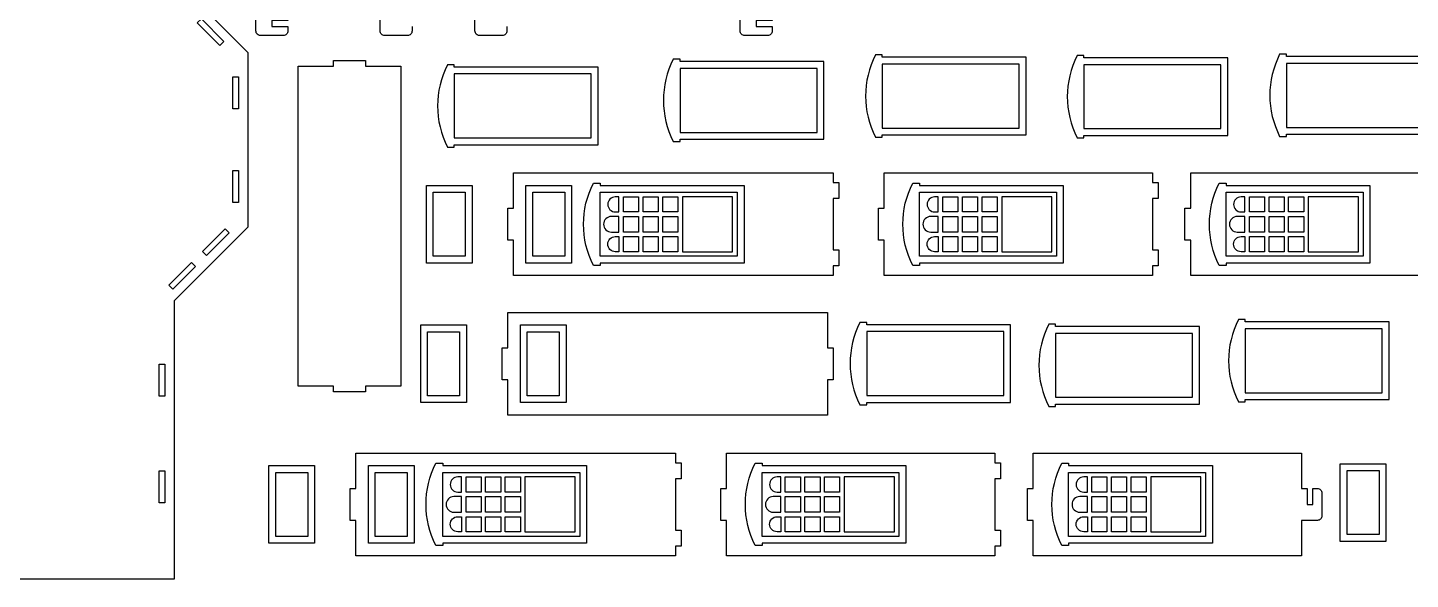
# Model space of a CAD drawing. Extents: x -1025 to 1051, y -1223 to 592.
# Drawn here: x -503 to 224, y -1223 to -933 of the extents above; entities that cross this region are included whole.
import ezdxf

# ---------------------------------------------------------------- set-up
doc = ezdxf.new("R2010")
doc.units = 0
doc.header["$MEASUREMENT"] = 0
doc.layers.add('LAYER1', color=18, linetype='CONTINUOUS')

msp = doc.modelspace()

# ---------------------------------------------------------------- linework, layer by layer
at = {"layer": 'LAYER1'}
for points in [[(-366.38, -929.17), (-374.78, -929.17), (-374.78, -932.17), (-366.38, -932.17), (-366.38, -934.57, -0.414214), (-368.78, -936.97), (-380.78, -936.97, -0.414214), (-383.18, -934.57), (-383.18, -926.17), (-388.28, -926.17), (-388.28, -622.58), (-378.94, -627.97), (-377.44, -625.37), (-369.12, -630.17), (-370.62, -632.77), (-361.28, -638.17), (-361.28, -926.17), (-366.38, -926.17)], [(-106.73, -622.58), (-106.73, -926.17), (-111.83, -926.17), (-111.83, -929.17), (-120.23, -929.17), (-120.23, -932.17), (-111.83, -932.17), (-111.83, -934.57, -0.414214), (-114.23, -936.97), (-126.23, -936.97, -0.414214), (-128.63, -934.57), (-128.63, -926.17), (-133.73, -926.17), (-133.73, -638.17), (-124.38, -632.77), (-125.88, -630.17), (-117.57, -625.37), (-116.07, -627.97)], [(-160.21, -991.47), (-84.61, -991.47), (-84.61, -950.67), (-160.21, -950.67), (-160.21, -949.47), (-163.81, -949.47, 0.238913), (-163.81, -992.67), (-160.21, -992.67)], [(-53.97, -989.19), (21.63, -989.19), (21.63, -948.39), (-53.97, -948.39), (-53.97, -947.19), (-57.57, -947.19, 0.238913), (-57.57, -990.39), (-53.97, -990.39)], [(52.08, -989.5), (127.68, -989.5), (127.68, -948.7), (52.08, -948.7), (52.08, -947.5), (48.48, -947.5, 0.238913), (48.48, -990.7), (52.08, -990.7)], [(158.55, -988.82), (234.15, -988.82), (234.15, -948.02), (158.55, -948.02), (158.55, -946.82), (154.95, -946.82, 0.238913), (154.95, -990.02), (158.55, -990.02)], [(-278.96, -994.35), (-203.36, -994.35), (-203.36, -953.55), (-278.96, -953.55), (-278.96, -952.35), (-282.56, -952.35, 0.238913), (-282.56, -995.55), (-278.96, -995.55)], [(108.18, -1027.74), (108.18, -1009.16), (249.18, -1009.16), (249.18, -1027.74), (252.18, -1027.74), (252.18, -1036.14), (255.18, -1036.14), (255.18, -1027.74), (257.58, -1027.74, -0.414214), (259.98, -1030.14), (259.98, -1042.14, -0.414214), (257.58, -1044.54), (249.18, -1044.54), (249.18, -1063.13), (108.18, -1063.13), (108.18, -1044.54), (105.18, -1044.54), (105.18, -1027.74)], [(-202.23, -1015.74), (-126.63, -1015.74), (-126.63, -1056.54), (-202.23, -1056.54), (-202.23, -1057.74), (-205.83, -1057.74, -0.238913), (-205.83, -1014.54), (-202.23, -1014.54)], [(-34.37, -1015.74), (41.23, -1015.74), (41.23, -1056.54), (-34.37, -1056.54), (-34.37, -1057.74), (-37.97, -1057.74, -0.238913), (-37.97, -1014.54), (-34.37, -1014.54)], [(126.78, -1015.74), (202.38, -1015.74), (202.38, -1056.54), (126.78, -1056.54), (126.78, -1057.74), (123.18, -1057.74, -0.238913), (123.18, -1014.54), (126.78, -1014.54)], [(-194.29, -1029.66), (-192.37, -1029.66), (-192.37, -1021.74), (-194.29, -1021.74, 1)], [(-26.43, -1029.66), (-24.51, -1029.66), (-24.51, -1021.74), (-26.43, -1021.74, 1)], [(134.72, -1029.66), (136.64, -1029.66), (136.64, -1021.74), (134.72, -1021.74, 1)], [(-192.37, -1032.06), (-196.35, -1032.06, 1), (-196.35, -1040.22), (-192.37, -1040.22)], [(-24.51, -1032.06), (-28.49, -1032.06, 1), (-28.49, -1040.22), (-24.51, -1040.22)], [(136.64, -1032.06), (132.66, -1032.06, 1), (132.66, -1040.22), (136.64, -1040.22)], [(-194.29, -1042.62), (-192.37, -1042.62), (-192.37, -1050.54), (-194.29, -1050.54, -1)], [(-26.43, -1042.62), (-24.51, -1042.62), (-24.51, -1050.54), (-26.43, -1050.54, -1)], [(134.72, -1042.62), (136.64, -1042.62), (136.64, -1050.54), (134.72, -1050.54, -1)], [(-62.12, -1129.73), (13.48, -1129.73), (13.48, -1088.93), (-62.12, -1088.93), (-62.12, -1087.73), (-65.72, -1087.73, 0.238913), (-65.72, -1130.93), (-62.12, -1130.93)], [(37.15, -1130.65), (112.75, -1130.65), (112.75, -1089.85), (37.15, -1089.85), (37.15, -1088.65), (33.55, -1088.65, 0.238913), (33.55, -1131.85), (37.15, -1131.85)], [(136.85, -1128.25), (212.45, -1128.25), (212.45, -1087.45), (136.85, -1087.45), (136.85, -1086.25), (133.25, -1086.25, 0.238913), (133.25, -1129.45), (136.85, -1129.45)], [(-285.02, -1162.92), (-209.42, -1162.92), (-209.42, -1203.72), (-285.02, -1203.72), (-285.02, -1204.92), (-288.62, -1204.92, -0.238913), (-288.62, -1161.72), (-285.02, -1161.72)], [(-117.16, -1162.92), (-41.56, -1162.92), (-41.56, -1203.72), (-117.16, -1203.72), (-117.16, -1204.92), (-120.76, -1204.92, -0.238913), (-120.76, -1161.72), (-117.16, -1161.72)], [(25.39, -1174.92), (25.39, -1156.33), (166.39, -1156.33), (166.39, -1174.92), (169.39, -1174.92), (169.39, -1183.32), (172.39, -1183.32), (172.39, -1174.92), (174.79, -1174.92, -0.414214), (177.19, -1177.32), (177.19, -1189.32, -0.414214), (174.79, -1191.72), (166.39, -1191.72), (166.39, -1210.31), (25.39, -1210.31), (25.39, -1191.72), (22.39, -1191.72), (22.39, -1174.92)], [(43.99, -1162.92), (119.59, -1162.92), (119.59, -1203.72), (43.99, -1203.72), (43.99, -1204.92), (40.39, -1204.92, -0.238913), (40.39, -1161.72), (43.99, -1161.72)], [(-277.09, -1176.84), (-275.17, -1176.84), (-275.17, -1168.92), (-277.09, -1168.92, 1)], [(-109.23, -1176.84), (-107.31, -1176.84), (-107.31, -1168.92), (-109.23, -1168.92, 1)], [(51.93, -1176.84), (53.85, -1176.84), (53.85, -1168.92), (51.93, -1168.92, 1)], [(-275.17, -1179.24), (-279.15, -1179.24, 1), (-279.15, -1187.4), (-275.17, -1187.4)], [(-107.31, -1179.24), (-111.29, -1179.24, 1), (-111.29, -1187.4), (-107.31, -1187.4)], [(53.85, -1179.24), (49.87, -1179.24, 1), (49.87, -1187.4), (53.85, -1187.4)], [(-277.09, -1189.8), (-275.17, -1189.8), (-275.17, -1197.72), (-277.09, -1197.72, -1)], [(-109.23, -1189.8), (-107.31, -1189.8), (-107.31, -1197.72), (-109.23, -1197.72, -1)], [(51.93, -1189.8), (53.85, -1189.8), (53.85, -1197.72), (51.93, -1197.72, -1)]]:
    msp.add_lwpolyline(points, format="xyb", close=True, dxfattribs=at)
for points in [[(-1024.79, -950.89), (-994.79, -950.89), (-994.79, -912.03), (-946.98, -864.23), (-843.39, -864.23), (-795.59, -912.03), (-795.59, -920.89), (-759.14, -920.89), (-696.74, -920.89), (-696.74, -920.97), (-584.07, -920.89), (-544.15, -880.97), (-452.4, -880.97), (-387.52, -945.85), (-387.52, -1037.6), (-426.25, -1076.33), (-426.25, -1222.69), (-994.79, -1222.69), (-994.79, -1066.77), (-1024.79, -1066.77)], [(-402.14, -942.26), (-400.02, -940.14), (-411.9, -928.26), (-414.02, -930.38)], [(-325.57, -1121.15), (-325.57, -1124.15), (-342.37, -1124.15), (-342.37, -1122.65), (-342.37, -1121.15), (-360.96, -1121.15), (-360.96, -953.15), (-342.37, -953.15), (-342.37, -950.15), (-325.57, -950.15), (-325.57, -953.15), (-306.99, -953.15), (-306.99, -1121.15)], [(-53.97, -951.99), (-53.97, -985.59), (18.03, -985.59), (18.03, -951.99)], [(158.55, -951.62), (158.55, -985.22), (230.55, -985.22), (230.55, -951.62)], [(-395.32, -958.72), (-392.32, -958.72), (-392.32, -975.52), (-395.32, -975.52)], [(-278.96, -957.15), (-278.96, -990.75), (-206.96, -990.75), (-206.96, -957.15)], [(-160.21, -954.27), (-160.21, -987.87), (-88.21, -987.87), (-88.21, -954.27)], [(52.08, -952.3), (52.08, -985.9), (124.08, -985.9), (124.08, -952.3)], [(-395.32, -1007.92), (-392.32, -1007.92), (-392.32, -1024.72), (-395.32, -1024.72)], [(-247.83, -1044.54), (-250.83, -1044.54), (-250.83, -1027.74), (-249.33, -1027.74), (-247.83, -1027.74), (-247.83, -1009.16), (-79.83, -1009.16), (-79.83, -1014.25), (-76.83, -1014.25), (-76.83, -1022.65), (-79.83, -1022.65), (-79.83, -1049.64), (-76.83, -1049.64), (-76.83, -1058.04), (-79.83, -1058.04), (-79.83, -1063.13), (-247.83, -1063.13)], [(-52.97, -1044.54), (-55.97, -1044.54), (-55.97, -1027.74), (-54.47, -1027.74), (-52.97, -1027.74), (-52.97, -1009.16), (88.03, -1009.16), (88.03, -1014.25), (91.03, -1014.25), (91.03, -1022.65), (88.03, -1022.65), (88.03, -1049.64), (91.03, -1049.64), (91.03, -1058.04), (88.03, -1058.04), (88.03, -1063.13), (-52.97, -1063.13)], [(-293.6, -1056.54), (-293.6, -1015.74), (-269.6, -1015.74), (-269.6, -1056.54)], [(-241.24, -1056.54), (-241.24, -1015.74), (-217.24, -1015.74), (-217.24, -1056.54)], [(-273.2, -1019.34), (-273.2, -1052.94), (-290, -1052.94), (-290, -1019.34)], [(-220.84, -1019.34), (-220.84, -1052.94), (-237.64, -1052.94), (-237.64, -1019.34)], [(-202.23, -1052.94), (-202.23, -1019.34), (-130.23, -1019.34), (-130.23, -1052.94)], [(-182.05, -1021.74), (-182.05, -1029.66), (-189.97, -1029.66), (-189.97, -1021.74)], [(-171.73, -1021.74), (-171.73, -1029.66), (-179.65, -1029.66), (-179.65, -1021.74)], [(-161.41, -1021.74), (-161.41, -1029.66), (-169.33, -1029.66), (-169.33, -1021.74)], [(-132.63, -1050.54), (-132.63, -1021.74), (-159.01, -1021.74), (-159.01, -1050.54)], [(-34.37, -1052.94), (-34.37, -1019.34), (37.63, -1019.34), (37.63, -1052.94)], [(-14.19, -1021.74), (-14.19, -1029.66), (-22.11, -1029.66), (-22.11, -1021.74)], [(-3.87, -1021.74), (-3.87, -1029.66), (-11.79, -1029.66), (-11.79, -1021.74)], [(6.45, -1021.74), (6.45, -1029.66), (-1.47, -1029.66), (-1.47, -1021.74)], [(35.23, -1050.54), (35.23, -1021.74), (8.85, -1021.74), (8.85, -1050.54)], [(126.78, -1052.94), (126.78, -1019.34), (198.78, -1019.34), (198.78, -1052.94)], [(146.96, -1021.74), (146.96, -1029.66), (139.04, -1029.66), (139.04, -1021.74)], [(157.28, -1021.74), (157.28, -1029.66), (149.36, -1029.66), (149.36, -1021.74)], [(167.6, -1021.74), (167.6, -1029.66), (159.68, -1029.66), (159.68, -1021.74)], [(196.38, -1050.54), (196.38, -1021.74), (170, -1021.74), (170, -1050.54)], [(-182.05, -1032.06), (-182.05, -1040.22), (-189.97, -1040.22), (-189.97, -1032.06)], [(-171.73, -1032.06), (-171.73, -1040.22), (-179.65, -1040.22), (-179.65, -1032.06)], [(-161.41, -1032.06), (-161.41, -1040.22), (-169.33, -1040.22), (-169.33, -1032.06)], [(-14.19, -1032.06), (-14.19, -1040.22), (-22.11, -1040.22), (-22.11, -1032.06)], [(-3.87, -1032.06), (-3.87, -1040.22), (-11.79, -1040.22), (-11.79, -1032.06)], [(6.45, -1032.06), (6.45, -1040.22), (-1.47, -1040.22), (-1.47, -1032.06)], [(146.96, -1032.06), (146.96, -1040.22), (139.04, -1040.22), (139.04, -1032.06)], [(157.28, -1032.06), (157.28, -1040.22), (149.36, -1040.22), (149.36, -1032.06)], [(167.6, -1032.06), (167.6, -1040.22), (159.68, -1040.22), (159.68, -1032.06)], [(-411.33, -1050.37), (-409.2, -1052.5), (-397.33, -1040.62), (-399.45, -1038.49)], [(-182.05, -1042.62), (-182.05, -1050.54), (-189.97, -1050.54), (-189.97, -1042.62)], [(-171.73, -1042.62), (-171.73, -1050.54), (-179.65, -1050.54), (-179.65, -1042.62)], [(-161.41, -1042.62), (-161.41, -1050.54), (-169.33, -1050.54), (-169.33, -1042.62)], [(-14.19, -1042.62), (-14.19, -1050.54), (-22.11, -1050.54), (-22.11, -1042.62)], [(-3.87, -1042.62), (-3.87, -1050.54), (-11.79, -1050.54), (-11.79, -1042.62)], [(6.45, -1042.62), (6.45, -1050.54), (-1.47, -1050.54), (-1.47, -1042.62)], [(146.96, -1042.62), (146.96, -1050.54), (139.04, -1050.54), (139.04, -1042.62)], [(157.28, -1042.62), (157.28, -1050.54), (149.36, -1050.54), (149.36, -1042.62)], [(167.6, -1042.62), (167.6, -1050.54), (159.68, -1050.54), (159.68, -1042.62)], [(-429.04, -1068.09), (-426.92, -1070.21), (-415.04, -1058.33), (-417.16, -1056.21)], [(-250.79, -1117.81), (-253.79, -1117.81), (-253.79, -1101.01), (-252.29, -1101.01), (-250.79, -1101.01), (-250.79, -1082.43), (-82.79, -1082.43), (-82.79, -1101.01), (-79.79, -1101.01), (-79.79, -1117.81), (-82.79, -1117.81), (-82.79, -1136.4), (-250.79, -1136.4)], [(-296.57, -1129.81), (-296.57, -1089.01), (-272.57, -1089.01), (-272.57, -1129.81)], [(-244.2, -1129.81), (-244.2, -1089.01), (-220.2, -1089.01), (-220.2, -1129.81)], [(-276.17, -1092.61), (-276.17, -1126.21), (-292.97, -1126.21), (-292.97, -1092.61)], [(-223.8, -1092.61), (-223.8, -1126.21), (-240.6, -1126.21), (-240.6, -1092.61)], [(-62.12, -1092.53), (-62.12, -1126.13), (9.88, -1126.13), (9.88, -1092.53)], [(37.15, -1093.45), (37.15, -1127.05), (109.15, -1127.05), (109.15, -1093.45)], [(136.85, -1091.05), (136.85, -1124.65), (208.85, -1124.65), (208.85, -1091.05)], [(-434.05, -1126.52), (-434.05, -1109.72), (-431.05, -1109.72), (-431.05, -1126.52)], [(-376.4, -1203.72), (-376.4, -1162.92), (-352.4, -1162.92), (-352.4, -1203.72)], [(-330.62, -1191.72), (-333.62, -1191.72), (-333.62, -1174.92), (-332.12, -1174.92), (-330.62, -1174.92), (-330.62, -1156.33), (-162.62, -1156.33), (-162.62, -1161.43), (-159.62, -1161.43), (-159.62, -1169.83), (-162.62, -1169.83), (-162.62, -1196.82), (-159.62, -1196.82), (-159.62, -1205.22), (-162.62, -1205.22), (-162.62, -1210.31), (-330.62, -1210.31)], [(-324.04, -1203.72), (-324.04, -1162.92), (-300.04, -1162.92), (-300.04, -1203.72)], [(-135.76, -1191.72), (-138.76, -1191.72), (-138.76, -1174.92), (-137.26, -1174.92), (-135.76, -1174.92), (-135.76, -1156.33), (5.24, -1156.33), (5.24, -1161.43), (8.24, -1161.43), (8.24, -1169.83), (5.24, -1169.83), (5.24, -1196.82), (8.24, -1196.82), (8.24, -1205.22), (5.24, -1205.22), (5.24, -1210.31), (-135.76, -1210.31)], [(186.8, -1202.75), (186.8, -1161.95), (210.8, -1161.95), (210.8, -1202.75)], [(-434.05, -1182.51), (-434.05, -1165.71), (-431.05, -1165.71), (-431.05, -1182.51)], [(-356, -1166.52), (-356, -1200.12), (-372.8, -1200.12), (-372.8, -1166.52)], [(-303.64, -1166.52), (-303.64, -1200.12), (-320.44, -1200.12), (-320.44, -1166.52)], [(-285.02, -1200.12), (-285.02, -1166.52), (-213.02, -1166.52), (-213.02, -1200.12)], [(-264.85, -1168.92), (-264.85, -1176.84), (-272.77, -1176.84), (-272.77, -1168.92)], [(-254.53, -1168.92), (-254.53, -1176.84), (-262.45, -1176.84), (-262.45, -1168.92)], [(-244.21, -1168.92), (-244.21, -1176.84), (-252.13, -1176.84), (-252.13, -1168.92)], [(-215.42, -1197.72), (-215.42, -1168.92), (-241.81, -1168.92), (-241.81, -1197.72)], [(-117.16, -1200.12), (-117.16, -1166.52), (-45.16, -1166.52), (-45.16, -1200.12)], [(-96.99, -1168.92), (-96.99, -1176.84), (-104.91, -1176.84), (-104.91, -1168.92)], [(-86.67, -1168.92), (-86.67, -1176.84), (-94.59, -1176.84), (-94.59, -1168.92)], [(-76.35, -1168.92), (-76.35, -1176.84), (-84.27, -1176.84), (-84.27, -1168.92)], [(-47.56, -1197.72), (-47.56, -1168.92), (-73.95, -1168.92), (-73.95, -1197.72)], [(43.99, -1200.12), (43.99, -1166.52), (115.99, -1166.52), (115.99, -1200.12)], [(64.17, -1168.92), (64.17, -1176.84), (56.25, -1176.84), (56.25, -1168.92)], [(74.49, -1168.92), (74.49, -1176.84), (66.57, -1176.84), (66.57, -1168.92)], [(84.81, -1168.92), (84.81, -1176.84), (76.89, -1176.84), (76.89, -1168.92)], [(113.59, -1197.72), (113.59, -1168.92), (87.21, -1168.92), (87.21, -1197.72)], [(207.2, -1165.55), (207.2, -1199.15), (190.4, -1199.15), (190.4, -1165.55)], [(-264.85, -1179.24), (-264.85, -1187.4), (-272.77, -1187.4), (-272.77, -1179.24)], [(-254.53, -1179.24), (-254.53, -1187.4), (-262.45, -1187.4), (-262.45, -1179.24)], [(-244.21, -1179.24), (-244.21, -1187.4), (-252.13, -1187.4), (-252.13, -1179.24)], [(-96.99, -1179.24), (-96.99, -1187.4), (-104.91, -1187.4), (-104.91, -1179.24)], [(-86.67, -1179.24), (-86.67, -1187.4), (-94.59, -1187.4), (-94.59, -1179.24)], [(-76.35, -1179.24), (-76.35, -1187.4), (-84.27, -1187.4), (-84.27, -1179.24)], [(64.17, -1179.24), (64.17, -1187.4), (56.25, -1187.4), (56.25, -1179.24)], [(74.49, -1179.24), (74.49, -1187.4), (66.57, -1187.4), (66.57, -1179.24)], [(84.81, -1179.24), (84.81, -1187.4), (76.89, -1187.4), (76.89, -1179.24)], [(-264.85, -1189.8), (-264.85, -1197.72), (-272.77, -1197.72), (-272.77, -1189.8)], [(-254.53, -1189.8), (-254.53, -1197.72), (-262.45, -1197.72), (-262.45, -1189.8)], [(-244.21, -1189.8), (-244.21, -1197.72), (-252.13, -1197.72), (-252.13, -1189.8)], [(-96.99, -1189.8), (-96.99, -1197.72), (-104.91, -1197.72), (-104.91, -1189.8)], [(-86.67, -1189.8), (-86.67, -1197.72), (-94.59, -1197.72), (-94.59, -1189.8)], [(-76.35, -1189.8), (-76.35, -1197.72), (-84.27, -1197.72), (-84.27, -1189.8)], [(64.17, -1189.8), (64.17, -1197.72), (56.25, -1197.72), (56.25, -1189.8)], [(74.49, -1189.8), (74.49, -1197.72), (66.57, -1197.72), (66.57, -1189.8)], [(84.81, -1189.8), (84.81, -1197.72), (76.89, -1197.72), (76.89, -1189.8)]]:
    msp.add_lwpolyline(points, close=True, dxfattribs=at)
for points in [[(-301.13, -932.17), (-301.13, -934.57, -0.414214), (-303.53, -936.97), (-315.53, -936.97, -0.414214), (-317.93, -934.57), (-317.93, -926.17)], [(-251.25, -932.17), (-251.25, -934.57, -0.414214), (-253.65, -936.97), (-265.65, -936.97, -0.414214), (-268.05, -934.57), (-268.05, -926.17)]]:
    msp.add_lwpolyline(points, format="xyb", dxfattribs=at)

doc.saveas('drawing.dxf')
